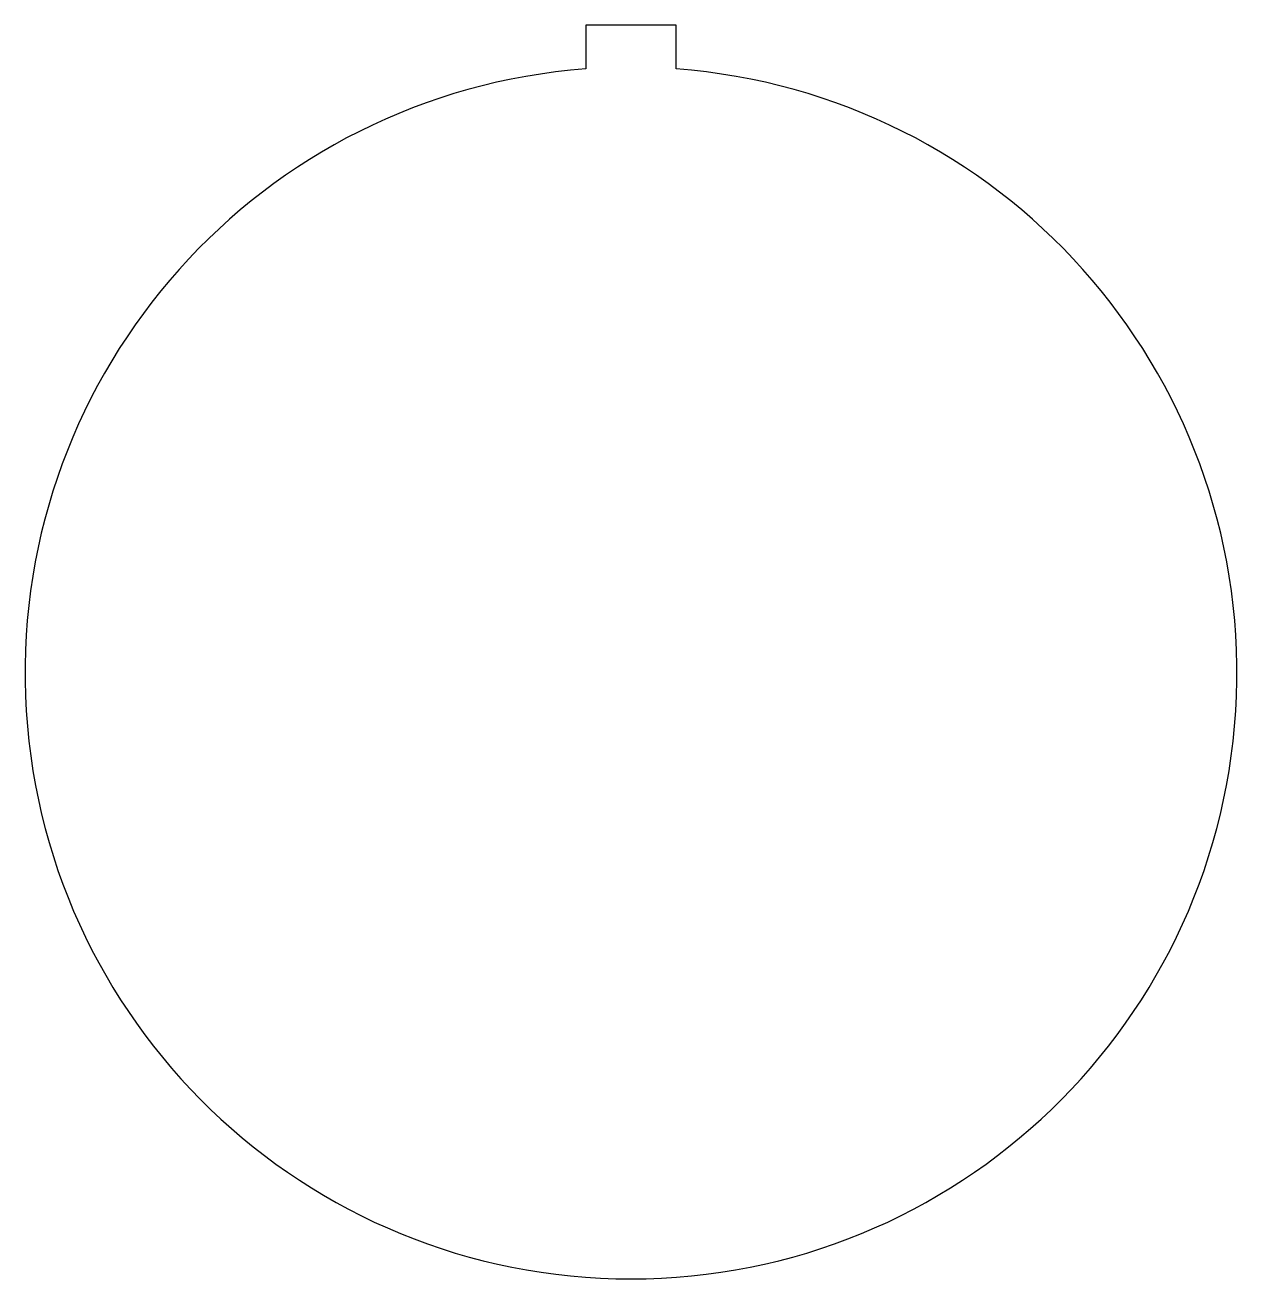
# Model space of a CAD drawing. Header units: millimetres. Extents: x 38.5 to 78.7, y -53.2 to -11.6.
import ezdxf

# ---------------------------------------------------------------- set-up
doc = ezdxf.new("R2010")
doc.units = ezdxf.units.MM

msp = doc.modelspace()

# ---------------------------------------------------------------- linework, layer by layer
for p, q in [((60.127, -11.613), (57.127, -11.613)), ((57.127, -11.613), (57.127, -13.069)), ((60.127, -13.069), (60.127, -11.613))]:
    msp.add_line(p, q)
msp.add_arc((58.627, -33.113), 20.1, 94.2798, 445.7202)

doc.saveas('drawing.dxf')
